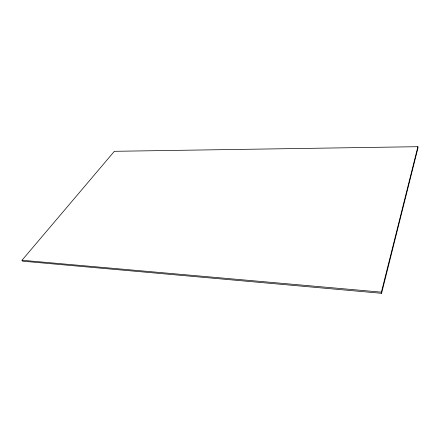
<?xml version="1.0" encoding="UTF-8"?>
<svg xmlns="http://www.w3.org/2000/svg" width="440" height="440" viewBox="0 0 440 440"><rect width="100%" height="100%" fill="white"/><g stroke="black" fill="none" stroke-linecap="round" stroke-linejoin="round"><path stroke-width="0.66" d="M381.574 293.31L381.387 292.149L417.901 146.691L114.367 151.311L22 260.266L22.539 261.162L381.574 293.31L418 147.763L417.901 146.691M22 260.266L381.387 292.149"/></g></svg>
